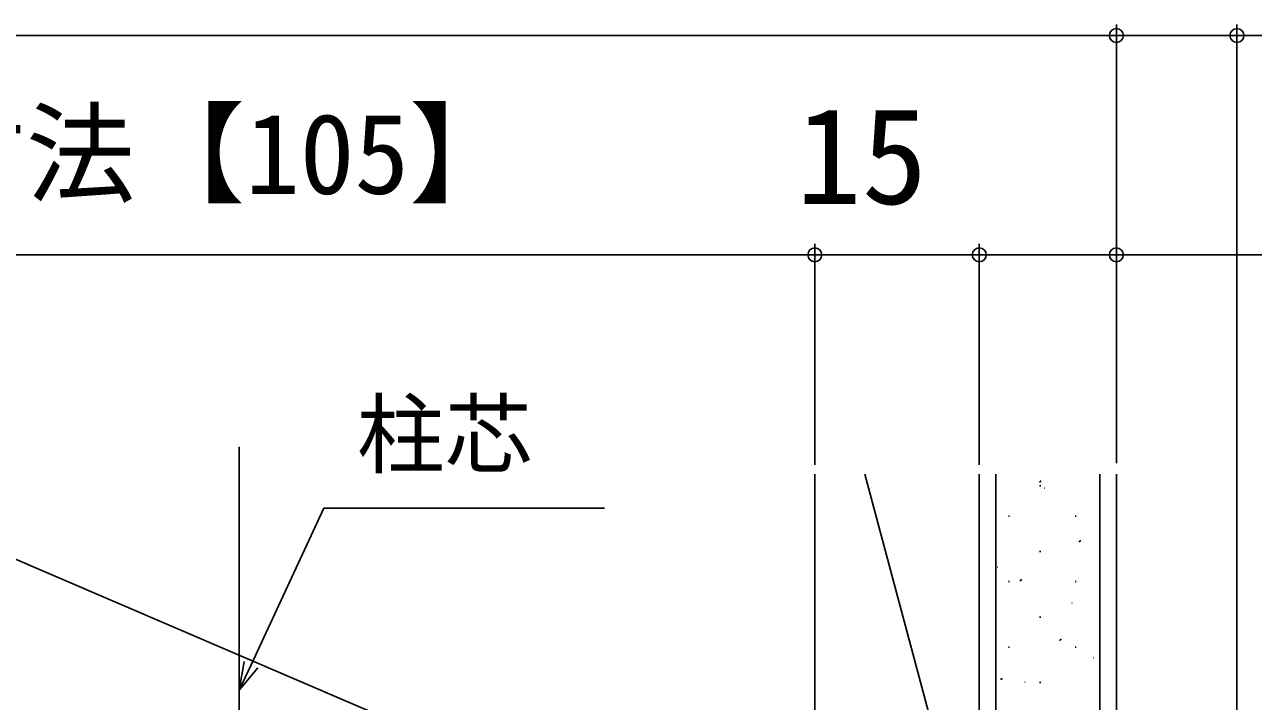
# Model space of a CAD drawing. Units: millimetres, scale not verified. Extents: x -525 to 525, y -783 to 779.
# Drawn here: x -315.6 to -203.5, y 479.5 to 541.2 of the extents above; entities that cross this region are included whole.
import ezdxf
from ezdxf.enums import TextEntityAlignment as Align

# ---------------------------------------------------------------- set-up
doc = ezdxf.new("R2010")
doc.units = ezdxf.units.MM
doc.header["$LTSCALE"] = 4
for name, color, linetype in [('0-5_YKK_12', 2, 'Continuous'), ('0-8_YKK_D', 6, 'Continuous'), ('0-A_YSS_K', 3, 'Continuous')]:
    doc.layers.add(name, color=color, linetype=linetype)
doc.styles.add('ＭＳ ゴシック', font='')
doc.styles.get('ＭＳ ゴシック').set_extended_font_data('MS Gothic')

msp = doc.modelspace()

# ---------------------------------------------------------------- linework, layer by layer
at = {"layer": '0-5_YKK_12'}
msp.add_line((-295.998, 502.7), (-295.998, 105.464), dxfattribs=at)
at = {"layer": '0-8_YKK_D'}
for p, q in [((-215.998, 501.2), (-215.998, 541.2)), ((-215.998, 501.2), (-215.998, 541.2)), ((-204.998, 465.7), (-204.998, 541.2)), ((-215.998, 540.2), (-375.998, 540.2)), ((-243.498, 501.049), (-243.498, 521.2)), ((-243.498, 501.749), (-243.498, 521.2)), ((-228.498, 501.049), (-228.498, 521.2)), ((-228.498, 501.2), (-228.498, 521.2)), ((-215.998, 501.2), (-215.998, 521.2)), ((-243.498, 520.2), (-348.498, 520.2)), ((-243.498, 520.2), (-228.498, 520.2))]:
    msp.add_line(p, q, dxfattribs=at)
for points in [[(-215.998, 540.2), (-204.998, 540.2), (-186.107, 540.2)], [(-228.498, 520.2), (-215.998, 520.2), (-172.181, 520.2)], [(-295.998, 480.52), (-294.92, 482.831), (-288.266, 497.101), (-262.67, 497.101)], [(-294.301, 482.542), (-295.998, 480.52), (-295.539, 483.119)]]:
    msp.add_lwpolyline(points, dxfattribs=at)
for centre in [(-215.998, 540.2), (-215.998, 540.2), (-204.998, 540.2), (-243.498, 520.2), (-243.498, 520.2), (-228.498, 520.2), (-228.498, 520.2), (-215.998, 520.2)]:
    msp.add_circle(centre, 0.637, dxfattribs=at)
at = {"layer": '0-A_YSS_K'}
for p, q in [((-243.498, 461.2), (-334.498, 500.2)), ((-243.498, 500.2), (-243.498, 455.2)), ((-228.498, 461.2), (-238.948, 500.2)), ((-228.498, 455.2), (-228.498, 500.2)), ((-226.998, 500.2), (-226.998, 455.2)), ((-217.498, 455.2), (-217.498, 500.2)), ((-215.998, 500.2), (-215.998, 455.2)), ((-223.019, 499.49), (-222.852, 499.6)), ((-222.998, 499.142), (-222.898, 499.142)), ((-222.541, 498.928), (-222.522, 498.934)), ((-225.848, 496.392), (-225.748, 496.392)), ((-219.768, 496.392), (-219.668, 496.392)), ((-222.998, 493.162), (-222.898, 493.162)), ((-221.249, 493.703), (-221.23, 493.71)), ((-219.409, 494.043), (-219.242, 494.154)), ((-226.829, 491.727), (-226.81, 491.734)), ((-225.848, 490.412), (-225.748, 490.412)), ((-224.787, 490.483), (-224.621, 490.594)), ((-219.768, 490.412), (-219.668, 490.412)), ((-220.051, 488.445), (-220.032, 488.452)), ((-225.537, 486.503), (-225.518, 486.509)), ((-222.998, 487.182), (-222.898, 487.182)), ((-225.848, 484.432), (-225.748, 484.432)), ((-221.178, 485.037), (-221.011, 485.147)), ((-219.768, 484.432), (-219.668, 484.432)), ((-218.099, 483.455), (-218.08, 483.461)), ((-226.556, 481.477), (-226.389, 481.587)), ((-224.339, 481.245), (-224.321, 481.252)), ((-222.998, 481.202), (-222.898, 481.202))]:
    msp.add_line(p, q, dxfattribs=at)

# ---------------------------------------------------------------- texts
at = {"layer": '0-8_YKK_D', "style": 'ＭＳ ゴシック'}
for s, height, p in [('柱寸法【105】', 7.331, (-335.458, 523.564)), ('15', 8.798, (-245.202, 522.2)), ('柱芯', 5.865, (-285.261, 499.146))]:
    msp.add_text(s, height=height, dxfattribs=at).set_placement(p, align=Align.BOTTOM_LEFT)

doc.saveas('drawing.dxf')
